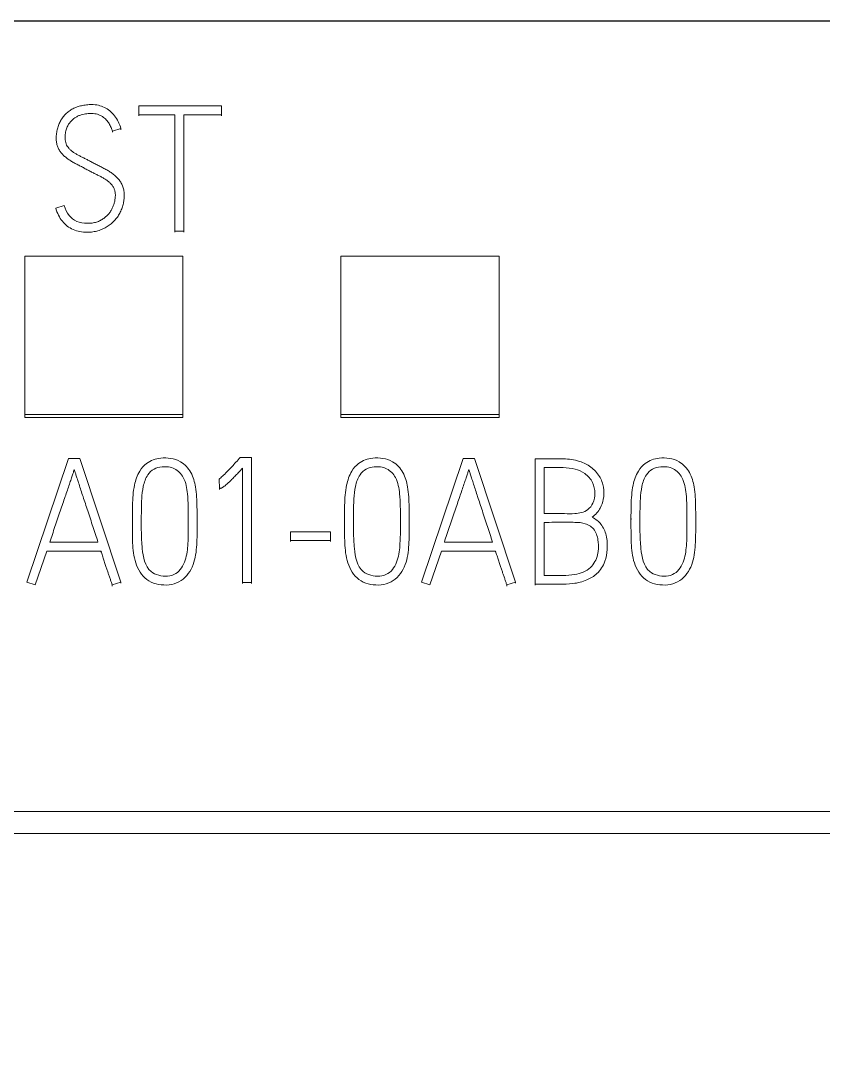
# Model space of a CAD drawing. Header units: millimetres. Extents: x 4137 to 6698, y 1400 to 3585.
# Drawn here: x 5127.8 to 5137.95, y 3359.68 to 3372.78 of the extents above; entities that cross this region are included whole.
import ezdxf

# ---------------------------------------------------------------- set-up
doc = ezdxf.new("R2010")
doc.units = ezdxf.units.MM
doc.layers.add('000-PI-Oprema', color=30, linetype='Continuous', lineweight=5)

msp = doc.modelspace()

# ---------------------------------------------------------------- linework, layer by layer
at = {"color": 0, "linetype": 'ByBlock', "lineweight": 0, "ltscale": 0.25}
msp.add_lwpolyline([(5111.448, 3372.778), (5146.248, 3372.778), (5146.248, 3225.772), (5111.448, 3225.772), (5111.448, 3372.778)], dxfattribs=at)
at = {"layer": '000-PI-Oprema', "color": 0, "linetype": 'ByBlock', "lineweight": 0}
for p, q in [((5141.248, 3372.772), (5116.448, 3372.772)), ((5130.337, 3371.701), (5129.292, 3371.701)), ((5129.292, 3371.701), (5129.292, 3371.589)), ((5130.337, 3371.589), (5130.337, 3371.701)), ((5129.292, 3371.589), (5129.749, 3371.589)), ((5129.292, 3371.589), (5129.292, 3371.576)), ((5129.749, 3371.589), (5129.749, 3370.117)), ((5129.862, 3370.117), (5129.862, 3371.589)), ((5129.862, 3371.589), (5130.337, 3371.589)), ((5130.337, 3371.589), (5130.337, 3371.576)), ((5128.957, 3371.382), (5129.066, 3371.413)), ((5128.957, 3371.382), (5128.957, 3371.37)), ((5129.066, 3371.413), (5129.066, 3371.4)), ((5128.247, 3371.293), (5128.247, 3371.28)), ((5128.349, 3370.44), (5128.24, 3370.409)), ((5129.108, 3370.555), (5129.108, 3370.568)), ((5128.24, 3370.409), (5128.24, 3370.397)), ((5129.749, 3370.117), (5129.862, 3370.117)), ((5129.749, 3370.117), (5129.749, 3370.104)), ((5129.862, 3370.117), (5129.862, 3370.104)), ((5127.848, 3367.799), (5127.848, 3369.799)), ((5127.848, 3369.799), (5129.848, 3369.799)), ((5129.848, 3369.799), (5129.848, 3367.799)), ((5131.848, 3369.799), (5131.848, 3367.799)), ((5133.848, 3369.799), (5131.848, 3369.799)), ((5133.848, 3367.799), (5133.848, 3369.799)), ((5129.848, 3367.799), (5127.848, 3367.799)), ((5127.848, 3367.799), (5127.848, 3367.761)), ((5127.848, 3367.761), (5129.848, 3367.761)), ((5129.848, 3367.799), (5129.848, 3367.761)), ((5131.848, 3367.799), (5133.848, 3367.799)), ((5131.848, 3367.799), (5131.848, 3367.761)), ((5133.848, 3367.761), (5131.848, 3367.761)), ((5133.848, 3367.799), (5133.848, 3367.761)), ((5128.404, 3367.242), (5127.874, 3365.677)), ((5128.546, 3367.242), (5128.404, 3367.242)), ((5129.063, 3365.677), (5128.546, 3367.242)), ((5130.575, 3367.255), (5130.715, 3367.255)), ((5130.715, 3367.255), (5130.715, 3365.675)), ((5133.395, 3367.242), (5132.865, 3365.677)), ((5133.537, 3367.242), (5133.395, 3367.242)), ((5134.054, 3365.677), (5133.537, 3367.242)), ((5134.305, 3365.653), (5134.305, 3367.238)), ((5130.604, 3365.675), (5130.604, 3367.119)), ((5134.418, 3366.545), (5134.418, 3367.126)), ((5130.313, 3366.863), (5130.306, 3366.98)), ((5130.306, 3366.98), (5130.306, 3366.968)), ((5130.313, 3366.863), (5130.313, 3366.851)), ((5135.173, 3366.794), (5135.173, 3366.806)), ((5129.21, 3366.483), (5129.21, 3366.471)), ((5130.029, 3366.452), (5130.029, 3366.465)), ((5131.893, 3366.483), (5131.893, 3366.471)), ((5132.712, 3366.452), (5132.712, 3366.465)), ((5134.418, 3365.763), (5134.418, 3366.434)), ((5135.517, 3366.483), (5135.517, 3366.471)), ((5136.336, 3366.452), (5136.336, 3366.465)), ((5131.212, 3366.316), (5131.718, 3366.316)), ((5131.212, 3366.203), (5131.212, 3366.316)), ((5131.718, 3366.316), (5131.718, 3366.203)), ((5128.775, 3366.184), (5128.165, 3366.184)), ((5131.212, 3366.203), (5131.212, 3366.191)), ((5131.718, 3366.203), (5131.212, 3366.203)), ((5131.718, 3366.203), (5131.718, 3366.191)), ((5133.766, 3366.184), (5133.156, 3366.184)), ((5135.217, 3366.127), (5135.217, 3366.14)), ((5127.981, 3365.642), (5128.127, 3366.071)), ((5128.127, 3366.071), (5128.813, 3366.071)), ((5128.813, 3366.071), (5128.813, 3366.059)), ((5132.971, 3365.642), (5133.118, 3366.071)), ((5133.118, 3366.071), (5133.804, 3366.071)), ((5133.804, 3366.071), (5133.804, 3366.059)), ((5127.874, 3365.677), (5127.981, 3365.642)), ((5128.955, 3365.642), (5129.063, 3365.677)), ((5128.955, 3365.642), (5128.955, 3365.629)), ((5129.063, 3365.677), (5129.063, 3365.665)), ((5130.715, 3365.675), (5130.604, 3365.675)), ((5130.604, 3365.675), (5130.604, 3365.662)), ((5130.715, 3365.675), (5130.715, 3365.662)), ((5132.865, 3365.677), (5132.971, 3365.642)), ((5133.946, 3365.642), (5134.054, 3365.677)), ((5133.946, 3365.642), (5133.946, 3365.629)), ((5134.054, 3365.677), (5134.054, 3365.665)), ((5134.305, 3365.653), (5134.305, 3365.64)), ((5141.248, 3362.778), (5116.448, 3362.778)), ((5141.348, 3362.497), (5116.348, 3362.497))]:
    msp.add_line(p, q, dxfattribs=at)
for points, knots in [([(5129.066, 3371.413), (5129.056, 3371.444), (5129.034, 3371.501), (5128.987, 3371.578), (5128.927, 3371.639), (5128.858, 3371.685), (5128.779, 3371.712), (5128.701, 3371.719), (5128.63, 3371.715), (5128.568, 3371.705), (5128.51, 3371.689), (5128.457, 3371.666), (5128.41, 3371.637), (5128.368, 3371.602), (5128.332, 3371.562), (5128.302, 3371.516), (5128.278, 3371.466), (5128.26, 3371.411), (5128.249, 3371.352), (5128.246, 3371.293), (5128.249, 3371.238), (5128.26, 3371.19), (5128.28, 3371.148), (5128.306, 3371.112), (5128.336, 3371.078), (5128.371, 3371.047), (5128.41, 3371.019), (5128.452, 3370.992), (5128.497, 3370.968), (5128.543, 3370.945), (5128.59, 3370.92), (5128.637, 3370.894), (5128.682, 3370.87), (5128.727, 3370.847), (5128.77, 3370.827), (5128.811, 3370.807), (5128.85, 3370.785), (5128.885, 3370.762), (5128.916, 3370.738), (5128.943, 3370.711), (5128.966, 3370.682), (5128.983, 3370.648), (5128.993, 3370.61), (5128.996, 3370.57), (5128.993, 3370.532), (5128.987, 3370.494), (5128.976, 3370.455), (5128.961, 3370.415), (5128.941, 3370.377), (5128.915, 3370.34), (5128.884, 3370.307), (5128.847, 3370.277), (5128.805, 3370.25), (5128.756, 3370.23), (5128.7, 3370.218), (5128.615, 3370.213), (5128.505, 3370.228), (5128.398, 3370.313), (5128.358, 3370.395), (5128.349, 3370.44)], [0, 0, 0, 0, 0.029502, 0.056552, 0.082213, 0.107035, 0.131706, 0.157625, 0.177725, 0.196768, 0.215008, 0.232485, 0.249262, 0.265692, 0.282067, 0.298646, 0.315747, 0.333416, 0.35172, 0.370963, 0.387214, 0.402039, 0.415923, 0.429557, 0.443355, 0.457518, 0.472137, 0.48722, 0.502837, 0.518847, 0.535063, 0.551489, 0.567151, 0.582304, 0.596956, 0.611001, 0.624363, 0.637091, 0.649186, 0.660727, 0.671894, 0.683121, 0.695107, 0.708316, 0.719066, 0.730707, 0.743348, 0.756492, 0.769735, 0.783289, 0.797204, 0.811603, 0.826753, 0.842746, 0.859925, 0.878764, 0.920226, 0.957605, 1, 1, 1, 1]), ([(5128.24, 3370.409), (5128.249, 3370.378), (5128.272, 3370.319), (5128.321, 3370.241), (5128.384, 3370.179), (5128.46, 3370.135), (5128.546, 3370.108), (5128.631, 3370.101), (5128.709, 3370.106), (5128.775, 3370.12), (5128.836, 3370.143), (5128.891, 3370.172), (5128.941, 3370.208), (5128.984, 3370.249), (5129.021, 3370.294), (5129.052, 3370.344), (5129.077, 3370.398), (5129.095, 3370.454), (5129.105, 3370.511), (5129.109, 3370.568), (5129.105, 3370.625), (5129.093, 3370.678), (5129.072, 3370.724), (5129.043, 3370.765), (5129.011, 3370.802), (5128.973, 3370.835), (5128.931, 3370.865), (5128.886, 3370.892), (5128.838, 3370.917), (5128.789, 3370.941), (5128.739, 3370.966), (5128.693, 3370.992), (5128.648, 3371.015), (5128.605, 3371.037), (5128.565, 3371.057), (5128.526, 3371.077), (5128.491, 3371.097), (5128.459, 3371.118), (5128.43, 3371.14), (5128.406, 3371.165), (5128.386, 3371.191), (5128.371, 3371.221), (5128.362, 3371.254), (5128.359, 3371.3), (5128.362, 3371.353), (5128.374, 3371.41), (5128.396, 3371.458), (5128.423, 3371.497), (5128.454, 3371.529), (5128.488, 3371.555), (5128.524, 3371.574), (5128.561, 3371.588), (5128.599, 3371.596), (5128.634, 3371.601), (5128.666, 3371.604), (5128.699, 3371.605), (5128.734, 3371.603), (5128.77, 3371.596), (5128.803, 3371.582), (5128.831, 3371.566), (5128.857, 3371.546), (5128.88, 3371.525), (5128.899, 3371.501), (5128.916, 3371.477), (5128.929, 3371.452), (5128.941, 3371.428), (5128.95, 3371.404), (5128.955, 3371.389), (5128.957, 3371.382)], [0, 0, 0, 0, 0.030216, 0.057834, 0.084112, 0.110126, 0.13699, 0.166062, 0.187444, 0.207786, 0.227532, 0.246694, 0.265147, 0.28321, 0.301078, 0.318906, 0.33698, 0.354995, 0.372624, 0.390132, 0.408102, 0.424528, 0.439934, 0.454952, 0.469937, 0.485134, 0.500714, 0.516729, 0.533253, 0.550073, 0.566929, 0.583824, 0.598837, 0.613277, 0.627146, 0.64033, 0.652736, 0.664395, 0.675364, 0.685785, 0.695827, 0.705789, 0.716159, 0.727332, 0.74751, 0.765141, 0.780786, 0.795151, 0.808601, 0.821478, 0.833928, 0.845962, 0.857807, 0.868933, 0.878649, 0.88698, 0.899043, 0.910208, 0.920757, 0.930874, 0.940594, 0.950061, 0.959303, 0.96829, 0.9771, 0.985473, 0.993098, 1, 1, 1, 1]), ([(5129.696, 3367.243), (5129.739, 3367.236), (5129.844, 3367.203), (5129.963, 3367.069), (5130.02, 3366.861), (5130.029, 3366.628), (5130.029, 3366.373), (5130.028, 3366.119), (5129.988, 3365.862), (5129.817, 3365.649), (5129.582, 3365.629), (5129.372, 3365.7), (5129.243, 3365.887), (5129.21, 3366.142), (5129.21, 3366.396), (5129.209, 3366.651), (5129.223, 3366.885), (5129.283, 3367.069), (5129.398, 3367.204), (5129.546, 3367.253), (5129.654, 3367.25), (5129.696, 3367.243)], [0, 0, 0, 0, 0.03125, 0.078125, 0.125, 0.1875, 0.25, 0.3125, 0.375, 0.4375, 0.5, 0.53125, 0.59375, 0.65625, 0.71875, 0.78125, 0.84375, 0.890625, 0.921875, 0.96875, 1, 1, 1, 1]), ([(5130.306, 3366.98), (5130.321, 3366.992), (5130.355, 3367.022), (5130.409, 3367.076), (5130.466, 3367.136), (5130.522, 3367.196), (5130.557, 3367.235), (5130.575, 3367.255)], [0, 0, 0, 0, 0.14828, 0.351812, 0.596934, 0.786757, 1, 1, 1, 1]), ([(5132.379, 3367.243), (5132.422, 3367.236), (5132.527, 3367.203), (5132.646, 3367.069), (5132.703, 3366.861), (5132.712, 3366.628), (5132.712, 3366.373), (5132.711, 3366.119), (5132.671, 3365.862), (5132.5, 3365.649), (5132.265, 3365.629), (5132.055, 3365.7), (5131.926, 3365.887), (5131.893, 3366.142), (5131.893, 3366.396), (5131.892, 3366.651), (5131.906, 3366.885), (5131.966, 3367.069), (5132.081, 3367.204), (5132.229, 3367.253), (5132.336, 3367.25), (5132.379, 3367.243)], [0, 0, 0, 0, 0.03125, 0.078125, 0.125, 0.1875, 0.25, 0.3125, 0.375, 0.4375, 0.5, 0.53125, 0.59375, 0.65625, 0.71875, 0.78125, 0.84375, 0.890625, 0.921875, 0.96875, 1, 1, 1, 1]), ([(5134.305, 3367.238), (5134.364, 3367.238), (5134.483, 3367.237), (5134.671, 3367.242), (5134.854, 3367.221), (5135.015, 3367.141), (5135.124, 3367.025), (5135.177, 3366.877), (5135.175, 3366.736), (5135.129, 3366.599), (5135.07, 3366.532), (5135.026, 3366.498)], [0, 0, 0, 0, 0.121643, 0.243286, 0.387149, 0.495953, 0.606289, 0.707943, 0.813996, 0.893419, 1, 1, 1, 1]), ([(5136.003, 3367.243), (5136.045, 3367.236), (5136.15, 3367.203), (5136.27, 3367.069), (5136.327, 3366.861), (5136.336, 3366.628), (5136.335, 3366.373), (5136.335, 3366.119), (5136.295, 3365.862), (5136.124, 3365.649), (5135.888, 3365.629), (5135.679, 3365.7), (5135.55, 3365.887), (5135.517, 3366.142), (5135.517, 3366.396), (5135.516, 3366.651), (5135.53, 3366.885), (5135.589, 3367.069), (5135.705, 3367.204), (5135.852, 3367.253), (5135.96, 3367.25), (5136.003, 3367.243)], [0, 0, 0, 0, 0.03125, 0.078125, 0.125, 0.1875, 0.25, 0.3125, 0.375, 0.4375, 0.5, 0.53125, 0.59375, 0.65625, 0.71875, 0.78125, 0.84375, 0.890625, 0.921875, 0.96875, 1, 1, 1, 1]), ([(5128.165, 3366.184), (5128.176, 3366.216), (5128.198, 3366.281), (5128.231, 3366.38), (5128.264, 3366.479), (5128.297, 3366.576), (5128.329, 3366.669), (5128.359, 3366.757), (5128.387, 3366.838), (5128.412, 3366.913), (5128.434, 3366.978), (5128.452, 3367.031), (5128.465, 3367.071), (5128.473, 3367.093), (5128.475, 3367.101)], [0, 0, 0, 0, 0.106118, 0.213594, 0.322428, 0.429305, 0.530911, 0.627246, 0.716632, 0.797389, 0.869519, 0.929228, 0.972722, 1, 1, 1, 1]), ([(5128.475, 3367.101), (5128.478, 3367.093), (5128.485, 3367.071), (5128.498, 3367.031), (5128.515, 3366.978), (5128.536, 3366.913), (5128.56, 3366.838), (5128.587, 3366.757), (5128.616, 3366.669), (5128.647, 3366.576), (5128.679, 3366.479), (5128.711, 3366.38), (5128.743, 3366.281), (5128.765, 3366.216), (5128.775, 3366.184)], [0, 0, 0, 0, 0.027336, 0.070868, 0.130595, 0.202708, 0.283396, 0.372662, 0.4689, 0.570509, 0.677489, 0.786433, 0.893936, 1, 1, 1, 1]), ([(5129.484, 3367.107), (5129.515, 3367.124), (5129.603, 3367.143), (5129.752, 3367.132), (5129.88, 3366.99), (5129.917, 3366.759), (5129.917, 3366.48), (5129.919, 3366.199), (5129.893, 3365.955), (5129.78, 3365.754), (5129.575, 3365.742), (5129.373, 3365.838), (5129.333, 3366.076), (5129.322, 3366.308), (5129.323, 3366.522), (5129.325, 3366.714), (5129.342, 3366.889), (5129.388, 3367.025), (5129.453, 3367.09), (5129.484, 3367.107)], [0, 0, 0, 0, 0.03125, 0.078125, 0.125, 0.1875, 0.28125, 0.375, 0.4375, 0.5, 0.5625, 0.59375, 0.6875, 0.75, 0.8125, 0.875, 0.921875, 0.96875, 1, 1, 1, 1]), ([(5130.604, 3367.119), (5130.586, 3367.1), (5130.553, 3367.064), (5130.507, 3367.016), (5130.468, 3366.977), (5130.435, 3366.945), (5130.407, 3366.919), (5130.384, 3366.899), (5130.365, 3366.884), (5130.35, 3366.874), (5130.338, 3366.868), (5130.328, 3366.865), (5130.32, 3366.864), (5130.316, 3366.863), (5130.313, 3366.863)], [0, 0, 0, 0, 0.200504, 0.370797, 0.510902, 0.6264, 0.722885, 0.800448, 0.861213, 0.907383, 0.939504, 0.963232, 0.983337, 1, 1, 1, 1]), ([(5132.167, 3367.107), (5132.198, 3367.124), (5132.286, 3367.143), (5132.435, 3367.132), (5132.563, 3366.99), (5132.6, 3366.759), (5132.6, 3366.48), (5132.602, 3366.199), (5132.576, 3365.955), (5132.463, 3365.754), (5132.258, 3365.742), (5132.056, 3365.838), (5132.016, 3366.076), (5132.005, 3366.308), (5132.006, 3366.522), (5132.008, 3366.714), (5132.025, 3366.889), (5132.071, 3367.025), (5132.136, 3367.09), (5132.167, 3367.107)], [0, 0, 0, 0, 0.03125, 0.078125, 0.125, 0.1875, 0.28125, 0.375, 0.4375, 0.5, 0.5625, 0.59375, 0.6875, 0.75, 0.8125, 0.875, 0.921875, 0.96875, 1, 1, 1, 1]), ([(5133.156, 3366.184), (5133.166, 3366.216), (5133.188, 3366.281), (5133.222, 3366.38), (5133.255, 3366.479), (5133.288, 3366.576), (5133.32, 3366.669), (5133.35, 3366.757), (5133.378, 3366.838), (5133.403, 3366.913), (5133.425, 3366.978), (5133.443, 3367.031), (5133.456, 3367.071), (5133.463, 3367.093), (5133.466, 3367.101)], [0, 0, 0, 0, 0.106118, 0.213594, 0.322428, 0.429305, 0.530911, 0.627246, 0.716632, 0.797389, 0.869519, 0.929228, 0.972722, 1, 1, 1, 1]), ([(5133.466, 3367.101), (5133.469, 3367.093), (5133.476, 3367.071), (5133.489, 3367.031), (5133.506, 3366.978), (5133.527, 3366.913), (5133.551, 3366.838), (5133.578, 3366.757), (5133.607, 3366.669), (5133.637, 3366.576), (5133.669, 3366.479), (5133.702, 3366.38), (5133.734, 3366.281), (5133.755, 3366.216), (5133.766, 3366.184)], [0, 0, 0, 0, 0.027336, 0.070868, 0.130595, 0.202708, 0.283396, 0.372662, 0.4689, 0.570509, 0.677489, 0.786433, 0.893936, 1, 1, 1, 1]), ([(5134.418, 3367.126), (5134.459, 3367.126), (5134.539, 3367.125), (5134.67, 3367.128), (5134.806, 3367.115), (5134.94, 3367.056), (5135.042, 3366.947), (5135.068, 3366.806), (5135.046, 3366.681), (5134.962, 3366.568), (5134.818, 3366.539), (5134.666, 3366.546), (5134.536, 3366.544), (5134.45, 3366.545), (5134.418, 3366.545)], [0, 0, 0, 0, 0.075119, 0.150238, 0.243458, 0.327043, 0.420084, 0.508122, 0.586774, 0.652623, 0.758792, 0.840224, 0.940646, 1, 1, 1, 1]), ([(5135.791, 3367.107), (5135.822, 3367.124), (5135.91, 3367.143), (5136.058, 3367.132), (5136.187, 3366.99), (5136.224, 3366.759), (5136.224, 3366.48), (5136.226, 3366.199), (5136.2, 3365.955), (5136.087, 3365.754), (5135.882, 3365.742), (5135.68, 3365.838), (5135.64, 3366.076), (5135.629, 3366.308), (5135.63, 3366.522), (5135.632, 3366.714), (5135.649, 3366.889), (5135.694, 3367.025), (5135.76, 3367.09), (5135.791, 3367.107)], [0, 0, 0, 0, 0.03125, 0.078125, 0.125, 0.1875, 0.28125, 0.375, 0.4375, 0.5, 0.5625, 0.59375, 0.6875, 0.75, 0.8125, 0.875, 0.921875, 0.96875, 1, 1, 1, 1]), ([(5135.026, 3366.498), (5135.071, 3366.475), (5135.148, 3366.415), (5135.215, 3366.263), (5135.221, 3366.1), (5135.195, 3365.927), (5135.103, 3365.784), (5134.953, 3365.694), (5134.786, 3365.653), (5134.608, 3365.653), (5134.448, 3365.653), (5134.347, 3365.653), (5134.305, 3365.653)], [0, 0, 0, 0, 0.087245, 0.182386, 0.294261, 0.388065, 0.503014, 0.594491, 0.706423, 0.813857, 0.922444, 1, 1, 1, 1]), ([(5134.418, 3366.434), (5134.461, 3366.434), (5134.561, 3366.435), (5134.691, 3366.434), (5134.821, 3366.435), (5134.943, 3366.429), (5135.074, 3366.343), (5135.108, 3366.184), (5135.106, 3366.017), (5135.013, 3365.837), (5134.827, 3365.768), (5134.655, 3365.762), (5134.525, 3365.763), (5134.447, 3365.763), (5134.418, 3365.763)], [0, 0, 0, 0, 0.07271, 0.168911, 0.218691, 0.29369, 0.373088, 0.460898, 0.555952, 0.657986, 0.781995, 0.867536, 0.95134, 1, 1, 1, 1]), ([(5128.813, 3366.071), (5128.819, 3366.051), (5128.831, 3366.012), (5128.849, 3365.956), (5128.867, 3365.903), (5128.883, 3365.854), (5128.898, 3365.809), (5128.913, 3365.766), (5128.928, 3365.724), (5128.942, 3365.682), (5128.951, 3365.655), (5128.955, 3365.642)], [0, 0, 0, 0, 0.138948, 0.27018, 0.393699, 0.508312, 0.612826, 0.707241, 0.810993, 0.908573, 1, 1, 1, 1]), ([(5133.804, 3366.071), (5133.81, 3366.051), (5133.822, 3366.012), (5133.84, 3365.956), (5133.857, 3365.903), (5133.874, 3365.854), (5133.889, 3365.809), (5133.904, 3365.766), (5133.919, 3365.724), (5133.933, 3365.682), (5133.941, 3365.655), (5133.946, 3365.642)], [0, 0, 0, 0, 0.138948, 0.27018, 0.393699, 0.508312, 0.612826, 0.707241, 0.810993, 0.908573, 1, 1, 1, 1])]:
    msp.add_open_spline(points, degree=3, knots=knots, dxfattribs=at)

doc.saveas('drawing.dxf')
